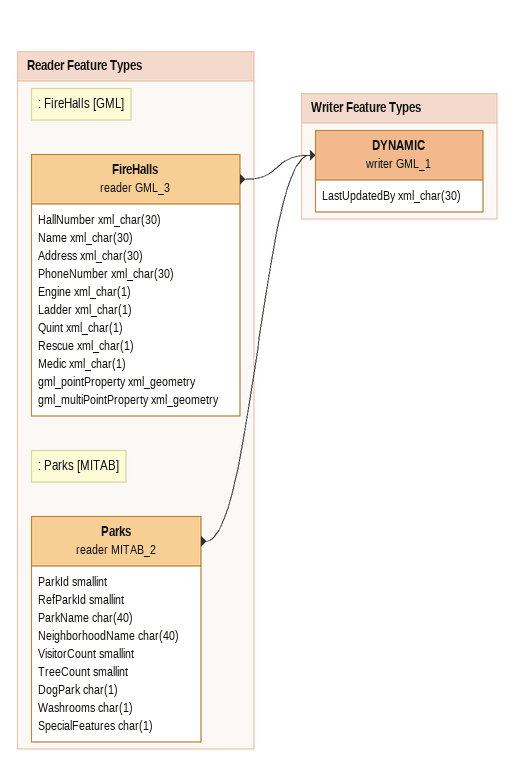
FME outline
Bookmark: Reader Feature Types
Note: : FireHalls [GML]
FireHalls (reader GML_3)
    attributes: HallNumber xml_char(30), Name xml_char(30), Address xml_char(30), PhoneNumber xml_char(30), Engine xml_char(1), Ladder xml_char(1), Quint xml_char(1), Rescue xml_char(1), Medic xml_char(1), gml_pointProperty xml_geometry, gml_multiPointProperty xml_geometry
    -> DYNAMIC (writer GML_1)
Note: : Parks [MITAB]
Parks (reader MITAB_2)
    attributes: ParkId smallint, RefParkId smallint, ParkName char(40), NeighborhoodName char(40), VisitorCount smallint, TreeCount smallint, DogPark char(1), Washrooms char(1), SpecialFeatures char(1)
    -> DYNAMIC (writer GML_1)

Bookmark: Writer Feature Types
DYNAMIC (writer GML_1)
    attributes: LastUpdatedBy xml_char(30)
